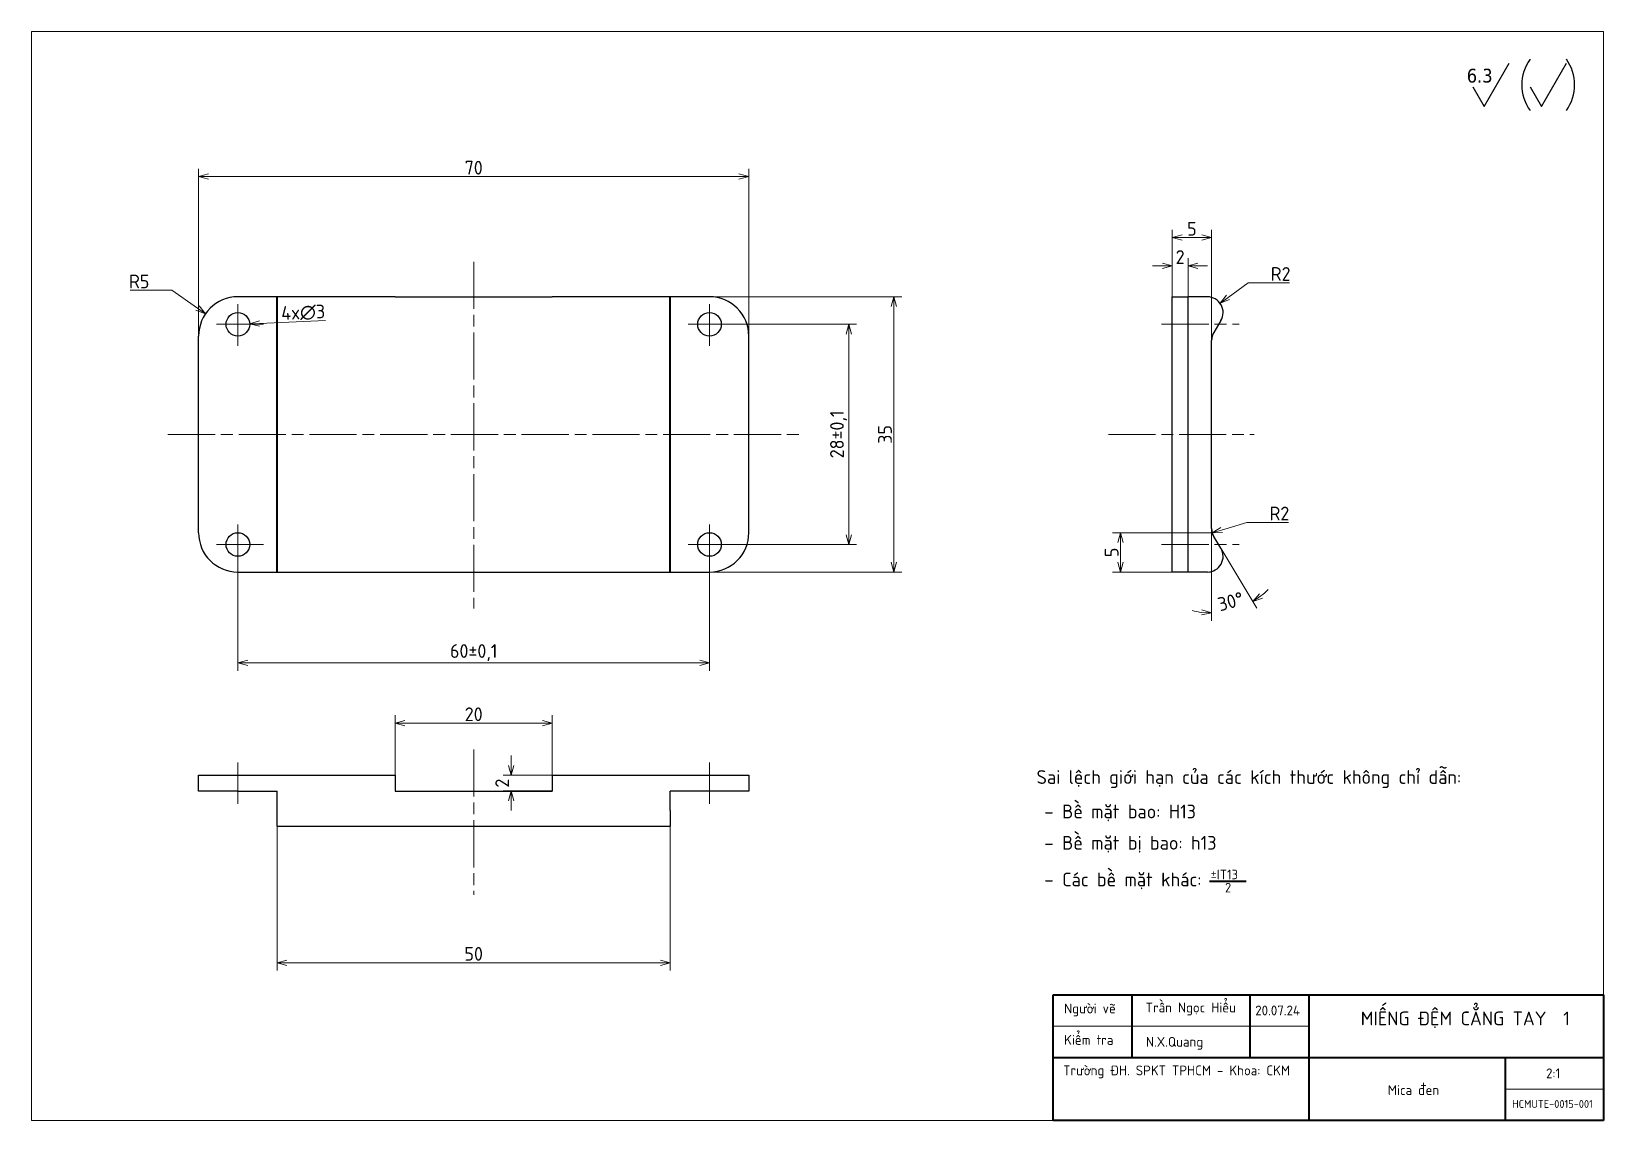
# Paper-space layout 'Sheet' of a CAD drawing. Header units: millimetres. Extents: x 10 to 410, y 10 to 287.
# The model-space entities are those that its viewports show. They can reach past a viewport. Long polylines and large blocks are cut down to what shows.
import ezdxf

# ---------------------------------------------------------------- set-up
doc = ezdxf.new("R2010")
doc.units = ezdxf.units.MM
doc.linetypes.add('AM_ISO08W050', pattern=[18, 12, -1.5, 3, -1.5])
for name, color, linetype, lineweight in [('DuongTamNho', 7, 'AM_ISO08W050', 13), ('NetDam', 7, 'Continuous', 35), ('Netmanh', 5, 'Continuous', 13), ('Symbol (ISO)', 7, 'Continuous', 25)]:
    doc.layers.add(name, color=color, linetype=linetype, lineweight=lineweight)
doc.styles.add('Note Text (ISO)', font='tcvn+7284-2003r.ttf')
doc.dimstyles.new('Default (ISO)$0', dxfattribs={"dimtxt": 3.5, "dimasz": 2.5, "dimexe": 2, "dimexo": 0, "dimgap": 0.5, "dimtad": 1, "dimtxsty": 'Note Text (ISO)', "dimblk": 'OPEN30', "dimblk1": 'OPEN30', "dimblk2": 'OPEN90', "dimcen": 2.5, "dimclrd": 256, "dimclre": 256, "dimclrt": 256, "dimazin": 0, "dimtfac": 1, "dimtofl": 0, "dimtmove": 0, "dimatfit": 3, "dimldrblk": 'OPEN30', "dimfxl": 1, "dimtolj": 1, "dimtzin": 0, "dimlwd": -1, "dimlwe": -1, "dimarcsym": 0})
doc.dimstyles.new('Default (ISO)$2', dxfattribs={"dimtxt": 3.5, "dimasz": 2.5, "dimexe": 2, "dimexo": 0, "dimgap": 0.5, "dimtad": 1, "dimtxsty": 'Note Text (ISO)', "dimblk": 'OPEN30', "dimblk1": 'OPEN30', "dimblk2": 'OPEN90', "dimcen": 2.5, "dimclrd": 256, "dimclre": 256, "dimclrt": 256, "dimazin": 0, "dimtfac": 1, "dimtofl": 0, "dimtmove": 0, "dimatfit": 3, "dimldrblk": 'OPEN30', "dimfxl": 1, "dimtolj": 1, "dimtzin": 0, "dimlwd": -1, "dimlwe": -1, "dimarcsym": 0})
doc.dimstyles.new('Default (ISO)$4', dxfattribs={"dimtxt": 3.5, "dimasz": 2.5, "dimexe": 2, "dimexo": 0, "dimgap": 0.5, "dimtad": 1, "dimtih": 1, "dimtoh": 1, "dimtxsty": 'Note Text (ISO)', "dimblk": 'OPEN30', "dimblk1": 'OPEN30', "dimblk2": 'OPEN90', "dimcen": 2.5, "dimclrd": 256, "dimclre": 256, "dimclrt": 256, "dimazin": 0, "dimtfac": 1, "dimtofl": 0, "dimtmove": 0, "dimatfit": 3, "dimldrblk": 'OPEN30', "dimfxl": 1, "dimtolj": 1, "dimtzin": 0, "dimlwd": -1, "dimlwe": -1, "dimarcsym": 0})

# ---------------------------------------------------------------- blocks, each defined once
blk = doc.blocks.new('_Open30')
at = {"color": 0, "linetype": 'ByBlock', "lineweight": -2}
for p, q in [((-1, 0.27), (0, 0)), ((0, 0), (-1, -0.27)), ((0, 0), (-1, 0))]:
    blk.add_line(p, q, dxfattribs=at)
blk = doc.blocks.new('*D25')
at = {"layer": 'Defpoints', "color": 0, "transparency": 16777216}
for p in [(192.52, 250.1), (52.52, 209.51), (192.52, 209.51)]:
    blk.add_point(p, dxfattribs=at)
at = {"layer": 'Netmanh', "linetype": 'Continuous', "transparency": 16777216}
for p, q in [((52.52, 209.51), (52.52, 252.1)), ((192.52, 209.51), (192.52, 252.1)), ((55.02, 250.1), (190.02, 250.1))]:
    blk.add_line(p, q, dxfattribs=at)
at = {"layer": 'Netmanh', "transparency": 16777216, "xscale": 2.5, "yscale": 2.5, "zscale": 2.5, "rotation": 180}
blk.add_blockref('_Open30', (52.52, 250.1), dxfattribs=at)
at = {"layer": 'Netmanh', "transparency": 16777216, "xscale": 2.5, "yscale": 2.5, "zscale": 2.5}
blk.add_blockref('_Open30', (192.52, 250.1), dxfattribs=at)
at = {"layer": 'Netmanh', "transparency": 16777216, "insert": (122.52, 252.35), "char_height": 3.5, "attachment_point": 5, "style": 'Note Text (ISO)'}
blk.add_mtext('\\A1;70', dxfattribs=at)
blk = doc.blocks.new('_Open90')
at = {"color": 0, "linetype": 'ByBlock', "lineweight": -2}
for p, q in [((0, 0), (-1, 0)), ((-0.5, 0.5), (0, 0)), ((0, 0), (-0.5, -0.5))]:
    blk.add_line(p, q, dxfattribs=at)
blk = doc.blocks.new('*D26')
at = {"layer": 'Defpoints', "color": 0, "transparency": 16777216}
for p in [(142.52, 111.08), (102.52, 93.82), (142.52, 93.82)]:
    blk.add_point(p, dxfattribs=at)
at = {"layer": 'Netmanh', "linetype": 'Continuous', "transparency": 16777216}
for p, q in [((102.52, 93.82), (102.52, 113.08)), ((142.52, 93.82), (142.52, 113.08)), ((105.02, 111.08), (140.02, 111.08))]:
    blk.add_line(p, q, dxfattribs=at)
at = {"layer": 'Netmanh', "transparency": 16777216, "xscale": 2.5, "yscale": 2.5, "zscale": 2.5, "rotation": 180}
blk.add_blockref('_Open30', (102.52, 111.08), dxfattribs=at)
at = {"layer": 'Netmanh', "transparency": 16777216, "xscale": 2.5, "yscale": 2.5, "zscale": 2.5}
blk.add_blockref('_Open30', (142.52, 111.08), dxfattribs=at)
at = {"layer": 'Netmanh', "transparency": 16777216, "insert": (122.52, 113.33), "char_height": 3.5, "attachment_point": 5, "style": 'Note Text (ISO)'}
blk.add_mtext('\\A1;20', dxfattribs=at)
blk = doc.blocks.new('*D27')
at = {"layer": 'Defpoints', "color": 0, "transparency": 16777216}
for p in [(182.52, 219.51), (182.52, 149.51), (229.42, 149.51)]:
    blk.add_point(p, dxfattribs=at)
at = {"layer": 'Netmanh', "linetype": 'Continuous', "transparency": 16777216}
for p, q in [((182.52, 219.51), (231.42, 219.51)), ((229.42, 217.01), (229.42, 152.01)), ((182.52, 149.51), (231.42, 149.51))]:
    blk.add_line(p, q, dxfattribs=at)
at = {"layer": 'Netmanh', "transparency": 16777216, "xscale": 2.5, "yscale": 2.5, "zscale": 2.5}
for p, rotation in [((229.42, 219.51), 90), ((229.42, 149.51), 270)]:
    blk.add_blockref('_Open30', p, dxfattribs=dict(at, rotation=rotation))
at = {"layer": 'Netmanh', "transparency": 16777216, "insert": (227.17, 184.51), "char_height": 3.5, "attachment_point": 5, "rotation": 90, "style": 'Note Text (ISO)'}
blk.add_mtext('\\A1;35', dxfattribs=at)
blk = doc.blocks.new('*D28')
at = {"layer": 'Defpoints', "color": 0, "transparency": 16777216}
for p in [(300.27, 234.56), (300.27, 208.41), (310.27, 208.41)]:
    blk.add_point(p, dxfattribs=at)
at = {"layer": 'Netmanh', "linetype": 'Continuous', "transparency": 16777216}
for p, q in [((300.27, 208.41), (300.27, 236.56)), ((310.27, 208.41), (310.27, 236.56)), ((307.77, 234.56), (302.77, 234.56))]:
    blk.add_line(p, q, dxfattribs=at)
at = {"layer": 'Netmanh', "transparency": 16777216, "xscale": 2.5, "yscale": 2.5, "zscale": 2.5, "rotation": 180}
blk.add_blockref('_Open30', (300.27, 234.56), dxfattribs=at)
at = {"layer": 'Netmanh', "transparency": 16777216, "xscale": 2.5, "yscale": 2.5, "zscale": 2.5}
blk.add_blockref('_Open30', (310.27, 234.56), dxfattribs=at)
at = {"layer": 'Netmanh', "transparency": 16777216, "insert": (305.27, 236.81), "char_height": 3.5, "attachment_point": 5, "style": 'Note Text (ISO)'}
blk.add_mtext('\\A1;5', dxfattribs=at)
blk = doc.blocks.new('*D29')
at = {"layer": 'Defpoints', "color": 0, "transparency": 16777216}
for p in [(304.27, 227.36), (300.27, 219.51), (304.27, 219.51)]:
    blk.add_point(p, dxfattribs=at)
at = {"layer": 'Netmanh', "linetype": 'Continuous', "transparency": 16777216}
for p, q in [((300.27, 219.51), (300.27, 229.36)), ((304.27, 219.51), (304.27, 229.36)), ((297.77, 227.36), (295.27, 227.36)), ((306.77, 227.36), (309.27, 227.36))]:
    blk.add_line(p, q, dxfattribs=at)
at = {"layer": 'Netmanh', "transparency": 16777216, "xscale": 2.5, "yscale": 2.5, "zscale": 2.5}
blk.add_blockref('_Open30', (300.27, 227.36), dxfattribs=at)
at = {"layer": 'Netmanh', "transparency": 16777216, "xscale": 2.5, "yscale": 2.5, "zscale": 2.5, "rotation": 180}
blk.add_blockref('_Open30', (304.27, 227.36), dxfattribs=at)
at = {"layer": 'Netmanh', "transparency": 16777216, "insert": (302.27, 229.61), "char_height": 3.5, "attachment_point": 5, "style": 'Note Text (ISO)'}
blk.add_mtext('\\A1;2', dxfattribs=at)
blk = doc.blocks.new('*D30')
at = {"layer": 'Defpoints', "color": 0, "transparency": 16777216}
for p in [(182.52, 212.51), (182.52, 156.51), (217.96, 156.51)]:
    blk.add_point(p, dxfattribs=at)
at = {"layer": 'Netmanh', "linetype": 'Continuous', "transparency": 16777216}
for p, q in [((182.52, 212.51), (219.96, 212.51)), ((217.96, 210.01), (217.96, 159.01)), ((182.52, 156.51), (219.96, 156.51))]:
    blk.add_line(p, q, dxfattribs=at)
at = {"layer": 'Netmanh', "transparency": 16777216, "xscale": 2.5, "yscale": 2.5, "zscale": 2.5}
for p, rotation in [((217.96, 212.51), 90), ((217.96, 156.51), 270)]:
    blk.add_blockref('_Open30', p, dxfattribs=dict(at, rotation=rotation))
at = {"layer": 'Netmanh', "transparency": 16777216, "insert": (215.36, 184.51), "char_height": 3.5, "attachment_point": 5, "rotation": 90, "style": 'Note Text (ISO)'}
blk.add_mtext('\\A1;28%%P0,1', dxfattribs=at)
blk = doc.blocks.new('*D31')
at = {"layer": 'Defpoints', "color": 0, "transparency": 16777216}
for p in [(310.27, 159.51), (287.1, 149.51), (310.27, 149.51)]:
    blk.add_point(p, dxfattribs=at)
at = {"layer": 'Netmanh', "linetype": 'Continuous', "transparency": 16777216}
for p, q in [((310.27, 159.51), (285.1, 159.51)), ((287.1, 157.01), (287.1, 152.01)), ((310.27, 149.51), (285.1, 149.51))]:
    blk.add_line(p, q, dxfattribs=at)
at = {"layer": 'Netmanh', "transparency": 16777216, "xscale": 2.5, "yscale": 2.5, "zscale": 2.5}
for p, rotation in [((287.1, 159.51), 90), ((287.1, 149.51), 270)]:
    blk.add_blockref('_Open30', p, dxfattribs=dict(at, rotation=rotation))
at = {"layer": 'Netmanh', "transparency": 16777216, "insert": (284.85, 154.51), "char_height": 3.5, "attachment_point": 5, "rotation": 90, "style": 'Note Text (ISO)'}
blk.add_mtext('\\A1;5', dxfattribs=at)
blk = doc.blocks.new('*D32')
at = {"layer": 'Defpoints', "color": 0, "transparency": 16777216}
for p in [(310.27, 160.62), (310.27, 159.51), (310.27, 159.51), (310.84, 158.56), (313.93, 139.44)]:
    blk.add_point(p, dxfattribs=at)
at = {"layer": 'Netmanh', "linetype": 'Continuous', "transparency": 16777216}
for p, q in [((310.27, 159.51), (310.27, 137.11)), ((310.84, 158.56), (321.8, 140.3))]:
    blk.add_line(p, q, dxfattribs=at)
for start, end in [(307.9872, 315.0106), (255.9532, 262.9766)]:
    blk.add_arc((310.27, 159.51), 20.41, start, end, dxfattribs=at)
at = {"layer": 'Netmanh', "transparency": 16777216, "xscale": 2.5, "yscale": 2.5, "zscale": 2.5}
for p, rotation in [((320.77, 142.02), 214.4754557498501), ((310.27, 139.11), 356.4883007822198)]:
    blk.add_blockref('_Open30', p, dxfattribs=dict(at, rotation=rotation))
at = {"layer": 'Netmanh', "transparency": 16777216, "insert": (315.12, 142.02), "char_height": 3.5, "attachment_point": 5, "rotation": 15.4819, "style": 'Note Text (ISO)'}
blk.add_mtext('\\A1;30%%D', dxfattribs=at)
blk = doc.blocks.new('*D33')
at = {"layer": 'Defpoints', "color": 0, "transparency": 16777216}
for p in [(62.52, 156.51), (182.52, 156.51), (62.52, 126.41)]:
    blk.add_point(p, dxfattribs=at)
at = {"layer": 'Netmanh', "linetype": 'Continuous', "transparency": 16777216}
for p, q in [((62.52, 156.51), (62.52, 124.41)), ((182.52, 156.51), (182.52, 124.41)), ((180.02, 126.41), (65.02, 126.41))]:
    blk.add_line(p, q, dxfattribs=at)
at = {"layer": 'Netmanh', "transparency": 16777216, "xscale": 2.5, "yscale": 2.5, "zscale": 2.5, "rotation": 180}
blk.add_blockref('_Open30', (62.52, 126.41), dxfattribs=at)
at = {"layer": 'Netmanh', "transparency": 16777216, "xscale": 2.5, "yscale": 2.5, "zscale": 2.5}
blk.add_blockref('_Open30', (182.52, 126.41), dxfattribs=at)
at = {"layer": 'Netmanh', "transparency": 16777216, "insert": (122.52, 129.01), "char_height": 3.5, "attachment_point": 5, "style": 'Note Text (ISO)'}
blk.add_mtext('\\A1;60±0,1', dxfattribs=at)
blk = doc.blocks.new('*D35')
at = {"layer": 'Defpoints', "color": 0, "transparency": 16777216}
for p in [(72.52, 84.89), (172.52, 84.89), (172.52, 50.15)]:
    blk.add_point(p, dxfattribs=at)
at = {"layer": 'Netmanh', "linetype": 'Continuous', "transparency": 16777216}
for p, q in [((72.52, 84.89), (72.52, 48.15)), ((172.52, 84.89), (172.52, 48.15)), ((75.02, 50.15), (170.02, 50.15))]:
    blk.add_line(p, q, dxfattribs=at)
at = {"layer": 'Netmanh', "transparency": 16777216, "xscale": 2.5, "yscale": 2.5, "zscale": 2.5, "rotation": 180}
blk.add_blockref('_Open30', (72.52, 50.15), dxfattribs=at)
at = {"layer": 'Netmanh', "transparency": 16777216, "xscale": 2.5, "yscale": 2.5, "zscale": 2.5}
blk.add_blockref('_Open30', (172.52, 50.15), dxfattribs=at)
at = {"layer": 'Netmanh', "transparency": 16777216, "insert": (122.52, 52.4), "char_height": 3.5, "attachment_point": 5, "style": 'Note Text (ISO)'}
blk.add_mtext('\\A1;50', dxfattribs=at)
blk = doc.blocks.new('*D36')
at = {"layer": 'Defpoints', "color": 0, "transparency": 16777216}
for p in [(142.52, 97.82), (132.03, 93.82), (142.52, 93.82)]:
    blk.add_point(p, dxfattribs=at)
at = {"layer": 'Netmanh', "linetype": 'Continuous', "transparency": 16777216}
for p, q in [((132.03, 100.32), (132.03, 102.82)), ((142.52, 97.82), (130.03, 97.82)), ((142.52, 93.82), (130.03, 93.82)), ((132.03, 91.32), (132.03, 88.82))]:
    blk.add_line(p, q, dxfattribs=at)
at = {"layer": 'Netmanh', "transparency": 16777216, "xscale": 2.5, "yscale": 2.5, "zscale": 2.5}
for p, rotation in [((132.03, 97.82), 270), ((132.03, 93.82), 90)]:
    blk.add_blockref('_Open30', p, dxfattribs=dict(at, rotation=rotation))
at = {"layer": 'Netmanh', "transparency": 16777216, "insert": (129.78, 95.82), "char_height": 3.5, "attachment_point": 5, "rotation": 90, "style": 'Note Text (ISO)'}
blk.add_mtext('\\A1;2', dxfattribs=at)
blk = doc.blocks.new('*D39')
at = {"layer": 'Defpoints', "color": 0, "transparency": 16777216}
for p in [(314.27, 160.62), (310.44, 159.46)]:
    blk.add_point(p, dxfattribs=at)
at = {"layer": 'Netmanh', "linetype": 'Continuous', "transparency": 16777216}
for p, q in [((319.24, 162.14), (312.83, 160.19)), ((329.81, 162.14), (319.24, 162.14))]:
    blk.add_line(p, q, dxfattribs=at)
at = {"layer": 'Netmanh', "transparency": 16777216, "xscale": 2.5, "yscale": 2.5, "zscale": 2.5, "rotation": 196.9154902931571}
blk.add_blockref('_Open30', (310.44, 159.46), dxfattribs=at)
at = {"layer": 'Netmanh', "transparency": 16777216, "insert": (327.53, 164.39), "char_height": 3.5, "attachment_point": 5, "style": 'Note Text (ISO)'}
blk.add_mtext('\\A1;R2', dxfattribs=at)

msp = doc.modelspace()

# ---------------------------------------------------------------- linework, layer by layer
at = {"color": 7, "linetype": 'Continuous', "lineweight": 25}
for p, q in [((143.32, 133.81), (123.32, 133.81)), ((143.32, 133.81), (163.32, 133.81)), ((183.32, 133.81), (163.32, 133.81)), ((242.19, 133.81), (244.19, 133.81)), ((242.19, 128.81), (242.19, 133.81)), ((244.19, 133.81), (244.19, 128.81)), ((246.66, 133.81), (244.19, 133.81)), ((248.37, 130.78), (247.48, 129.28)), ((118.32, 103.81), (118.32, 128.81)), ((188.32, 103.81), (188.32, 128.81)), ((242.19, 103.81), (242.19, 128.81)), ((244.19, 128.81), (244.19, 103.81)), ((247.19, 104.36), (247.19, 128.26)), ((242.19, 98.81), (242.19, 103.81)), ((244.19, 103.81), (244.19, 98.81)), ((248.37, 101.84), (247.48, 103.33)), ((123.32, 98.81), (143.32, 98.81)), ((143.32, 98.81), (163.32, 98.81)), ((163.32, 98.81), (183.32, 98.81)), ((244.19, 98.81), (242.19, 98.81)), ((246.66, 98.81), (244.19, 98.81)), ((118.32, 70.96), (118.32, 72.96)), ((118.32, 72.96), (123.32, 72.96)), ((123.32, 72.96), (143.32, 72.96)), ((143.32, 72.96), (143.32, 70.96)), ((163.32, 72.96), (163.32, 70.96)), ((163.32, 72.96), (183.32, 72.96)), ((183.32, 72.96), (188.32, 72.96)), ((188.32, 72.96), (188.32, 70.96)), ((123.32, 70.96), (118.32, 70.96)), ((123.32, 70.96), (128.32, 70.96)), ((128.32, 68.5), (128.32, 70.96)), ((143.32, 70.96), (163.32, 70.96)), ((178.32, 68.5), (178.32, 70.96)), ((183.32, 70.96), (178.32, 70.96)), ((188.32, 70.96), (183.32, 70.96)), ((128.32, 66.5), (128.32, 68.5)), ((178.32, 68.5), (178.32, 66.5)), ((128.32, 66.5), (178.32, 66.5))]:
    msp.add_line(p, q, dxfattribs=at)
for centre in [(123.32, 130.31), (183.32, 130.31), (123.32, 102.31), (183.32, 102.31)]:
    msp.add_circle(centre, 1.5, dxfattribs=at)
for centre, radius, start, end in [((123.32, 128.81), 5, 90, 180), ((183.32, 128.81), 5, 0, 90), ((246.66, 131.81), 2, 329.0362, 90), ((249.19, 128.26), 2, 149.0362, 180), ((249.19, 104.36), 2, 180, 210.9638), ((123.32, 103.81), 5, 180, 270), ((183.32, 103.81), 5, 270, 0), ((246.66, 100.81), 2, 270, 30.9638)]:
    msp.add_arc(centre, radius, start, end, dxfattribs=at)
at = {"layer": 'NetDam'}
for p, q in [((128.32, 98.81), (128.32, 133.81)), ((178.32, 98.81), (178.32, 133.81))]:
    msp.add_line(p, q, dxfattribs=at)
at = {"layer": 'Netmanh'}
for q in [(247.19, 104.36), (247.48, 103.33)]:
    msp.add_line((247.19, 103.81), q, dxfattribs=at)

psp = doc.layouts.new('Sheet')

# ---------------------------------------------------------------- linework, layer by layer
at = {"layer": 'DuongTamNho'}
for p, q in [((122.521, 228.44), (122.521, 140.199)), ((62.521, 217.617), (62.521, 207.053)), ((182.521, 217.617), (182.521, 207.053)), ((57.059, 212.515), (69.912, 212.515)), ((177.059, 212.515), (189.912, 212.515)), ((297.548, 212.515), (317.263, 212.515)), ((44.729, 184.515), (205.424, 184.515)), ((284.002, 184.515), (321.124, 184.515)), ((62.521, 161.617), (62.521, 151.053)), ((182.521, 161.617), (182.521, 151.053)), ((57.059, 156.515), (69.912, 156.515)), ((177.059, 156.515), (189.912, 156.515)), ((297.548, 156.515), (317.263, 156.515)), ((122.521, 104.392), (122.521, 67.415)), ((62.521, 101.106), (62.521, 90.542)), ((182.521, 101.106), (182.521, 90.542))]:
    psp.add_line(p, q, dxfattribs=at)
at = {"layer": 'NetDam', "linetype": 'Continuous', "lineweight": 35}
psp.add_line((309.733, 70.869), (319.087, 70.869), dxfattribs=at)
at = {"layer": 'NetDam'}
for p, q in [((270, 42), (410, 42)), ((270, 10), (270, 42)), ((290, 42), (290, 26)), ((320, 42), (320, 26)), ((335, 42), (335, 10)), ((410, 42), (410, 10)), ((270, 26), (410, 26)), ((385, 26), (385, 10)), ((410, 10), (270, 10))]:
    psp.add_line(p, q, dxfattribs=at)
at = {"layer": 'Netmanh', "linetype": 'Continuous'}
for p, q in [((35.149, 221.175), (45.711, 221.175)), ((45.711, 221.175), (52.25, 216.639)), ((319.55, 223.064), (314.455, 219.346)), ((330.113, 223.064), (319.55, 223.064)), ((68.016, 212.749), (84.804, 213.466))]:
    psp.add_line(p, q, dxfattribs=at)
at = {"layer": 'Netmanh'}
for p, q in [((270, 34), (335, 34)), ((385, 18), (410, 18))]:
    psp.add_line(p, q, dxfattribs=at)
at = {"layer": 'Symbol (ISO)'}
for p, q in [((379.609, 267.915), (385.96, 278.915)), ((394.184, 267.915), (400.534, 278.915)), ((376.723, 272.915), (379.609, 267.915)), ((391.297, 272.915), (394.184, 267.915))]:
    psp.add_line(p, q, dxfattribs=at)
for centre, start, end in [((400.462, 273.415), 144.44719, 215.55281), ((391.37, 273.415), 324.44719, 35.55281)]:
    psp.add_arc(centre, 11.265, start, end, dxfattribs=at)

# ---------------------------------------------------------------- block references
at = {"layer": 'Netmanh', "xscale": 2.5, "yscale": 2.5, "zscale": 2.5}
for p, rotation in [((54.304, 215.214), 325.2507949787297), ((312.435, 217.872), 216.1175281537388), ((65.518, 212.643), 182.4440799212249)]:
    psp.add_blockref('_Open30', p, dxfattribs=dict(at, rotation=rotation))

# ---------------------------------------------------------------- texts
at = {"layer": 'NetDam', "attachment_point": 1}
for s, insert, char_height in [('{\\fTCVN 7284|b0|i0|c0|p34;Sai lệch giới hạn của các kích thước không chỉ dẫn:}', (265.726, 99.119), 3.5), ('{\\fTCVN 7284|b0|i0|c0|p34; – Bề mặt bao: H13}', (265.547, 90.356), 3.5), ('{\\fTCVN 7284|b0|i0|c0|p34; – Bề mặt bị bao: h13}', (265.547, 82.388), 3.5), ('{\\fTCVN 7284|b0|i0|c0|p34; – Các bề mặt khác: }', (265.547, 73.058), 3.5), ('{\\fTCVN 7284|b0|i0|c0|p34;±IT13}', (309.998, 73.804), 2.45), ('{\\fTCVN 7284|b0|i0|c0|p34;2}', (313.667, 70.46), 2.45), ('{\\fTCVN 7284|b0|i0|c0|p34;Trần Ngọc Hiểu}', (293.487, 39.993), 2.5), ('{\\fTCVN 7284|b0|i0|c0|p34;MIẾNG ĐỆM CẲNG TAY  1}', (348.22, 37.726), 3.5), ('{\\fTCVN 7284|b0|i0|c0|p34;Người vẽ}', (272.75, 39.75), 2.5), ('{\\fTCVN 7284|b0|i0|c0|p34;20.07.24}', (321.374, 39.25), 2.5), ('{\\fTCVN 7284|b0|i0|c0|p34;Kiểm tra}', (272.75, 31.75), 2.5), ('{\\fTCVN 7284|b0|i0|c0|p34;N.X.Quang}', (293.564, 31.278), 2.5), ('{\\fTCVN 7284|b0|i0|c0|p34;Trường ĐH. SPKT TPHCM - Khoa: CKM}', (272.498, 24), 2.5), ('{\\fTCVN 7284|b0|i0|c0|p34;Mica đen}', (355.11, 19), 2.5), ('{\\fTCVN 7284|b0|i0|c0|p34;HCMUTE-0015-001}', (386.752, 15.216), 2)]:
    psp.add_mtext(s, dxfattribs=dict(at, insert=insert, char_height=char_height))
at = {"layer": 'NetDam', "insert": (395.374, 23.25), "char_height": 2.5, "width": 3.25, "attachment_point": 1}
psp.add_mtext('{\\fTCVN 7284|b0|i0|c0|p34;2:1}', dxfattribs=at)
at = {"layer": 'Netmanh', "char_height": 3.5, "attachment_point": 5, "style": 'Note Text (ISO)'}
for s, insert in [('\\A1;R5', (37.424, 223.425)), ('\\A1;R2', (327.838, 225.314))]:
    psp.add_mtext(s, dxfattribs=dict(at, insert=insert))
at = {"layer": 'Netmanh', "insert": (79.138, 215.476), "char_height": 3.5, "attachment_point": 5, "rotation": 2.44408, "style": 'Note Text (ISO)'}
psp.add_mtext('\\A1;4x∅3', dxfattribs=at)
at = {"layer": 'Symbol (ISO)', "insert": (375.195, 277.512), "char_height": 3.5, "attachment_point": 1}
psp.add_mtext('\\fTahoma|b0|i0;\\W1.;6.3', dxfattribs=at)

# ---------------------------------------------------------------- dimensions: what is measured, and where the dimension line sits
at = {"layer": 'Netmanh'}
for base, p1, p2, text, picture, middle in [((192.521, 250.098), (52.521, 209.515), (192.521, 209.515), '70', '*D25', (122.521, 252.348)), ((300.269, 234.564), (310.269, 208.407), (300.269, 208.407), '5', '*D28', (305.269, 236.814)), ((304.269, 227.359), (300.269, 219.515), (304.269, 219.515), '2', '*D29', (302.269, 229.609)), ((142.521, 111.083), (102.521, 93.824), (142.521, 93.824), '20', '*D26', (122.521, 113.333)), ((172.521, 50.152), (72.521, 84.889), (172.521, 84.889), '50', '*D35', (122.521, 52.402))]:
    dim = psp.add_linear_dim(base=base, p1=p1, p2=p2, text=text, dimstyle='Default (ISO)$0', override={"dimgap": 0.5, "dimlfac": -0.5, "dimtol": 1, "dimlim": 0, "dimtp": 0.1, "dimtm": 0.1, "dimtdec": 1}, dxfattribs=at)
    dim.commit()
    dim.dimension.update_dxf_attribs({"geometry": picture, "text_midpoint": middle})
for base, p1, p2, text, override, picture, middle in [((229.417, 149.515), (182.521, 219.515), (182.521, 149.515), '35', {"dimgap": 0.5, "dimlfac": -0.5, "dimtol": 1, "dimlim": 0, "dimtp": 0.1, "dimtm": 0.1, "dimtdec": 1}, '*D27', (229.417, 184.515)), ((217.964, 156.515), (182.521, 212.515), (182.521, 156.515), '28%%P0,1', {"dimgap": 0.5, "dimtol": 1, "dimlim": 0, "dimtp": 0.1, "dimtm": 0.1, "dimtdec": 1}, '*D30', (217.964, 184.515))]:
    dim = psp.add_linear_dim(base=base, p1=p1, p2=p2, angle=90, text=text, dimstyle='Default (ISO)$0', override=override, dxfattribs=at)
    dim.commit()
    dim.dimension.update_dxf_attribs({"geometry": picture, "text_midpoint": middle, "dimtype": 160})
dim = psp.add_radius_dim(center=(314.269, 160.623), mpoint=(310.442, 159.459), text='R2', dimstyle='Default (ISO)$4', override={"dimgap": 0.5, "dimlfac": -0.5, "dimtol": 1, "dimlim": 0, "dimtp": 0.1, "dimtm": 0.1, "dimtdec": 1}, dxfattribs=at)
dim.commit()
dim.dimension.update_dxf_attribs({"geometry": '*D39', "text_midpoint": (327.531, 162.135), "dimtype": 164})
dim = psp.add_angular_dim_2l(base=(313.925, 139.437), line1=((310.269, 159.515), (310.839, 158.565)), line2=((310.269, 159.515), (310.269, 160.623)), text='30%%D', dimstyle='Default (ISO)$2', override={"dimgap": 0.5, "dimtol": 1, "dimlim": 0, "dimtp": 0.1, "dimtm": 0.1, "dimtdec": 1}, dxfattribs=at)
dim.commit()
dim.dimension.update_dxf_attribs({"geometry": '*D32', "text_midpoint": (315.116, 142.016)})
dim = psp.add_linear_dim(base=(62.521, 126.408), p1=(182.521, 156.515), p2=(62.521, 156.515), dimstyle='Default (ISO)$0', override={"dimgap": 0.5, "dimlfac": -0.5, "dimtol": 1, "dimlim": 0, "dimtp": 0.1, "dimtm": 0.1, "dimtdec": 1}, dxfattribs=at)
dim.commit()
dim.dimension.update_dxf_attribs({"geometry": '*D33', "text_midpoint": (122.521, 129.008)})
dim = psp.add_linear_dim(base=(287.1, 149.515), p1=(310.269, 159.515), p2=(310.269, 149.515), angle=90, text='5', dimstyle='Default (ISO)$0', override={"dimgap": 0.5, "dimlfac": -0.5, "dimtol": 1, "dimlim": 0, "dimtp": 0.1, "dimtm": 0.1, "dimtdec": 1}, dxfattribs=at)
dim.commit()
dim.dimension.update_dxf_attribs({"geometry": '*D31', "text_midpoint": (284.85, 154.515)})
dim = psp.add_aligned_dim(p1=(142.521, 97.824), p2=(142.521, 93.824), distance=-10.494, text='2', dimstyle='Default (ISO)$0', override={"dimgap": 0.5, "dimlfac": -0.5, "dimtol": 1, "dimlim": 0, "dimtp": 0.1, "dimtm": 0.1, "dimtdec": 1}, dxfattribs=at)
dim.commit()
dim.dimension.update_dxf_attribs({"geometry": '*D36', "text_midpoint": (129.777, 95.824)})

# ---------------------------------------------------------------- viewports
at = {"layer": 'NetDam'}
psp.add_viewport(center=(210, 148.5), size=(400, 277), view_center_point=(197.058, 98.303), view_height=138.5, dxfattribs=at)

doc.saveas('drawing.dxf')
